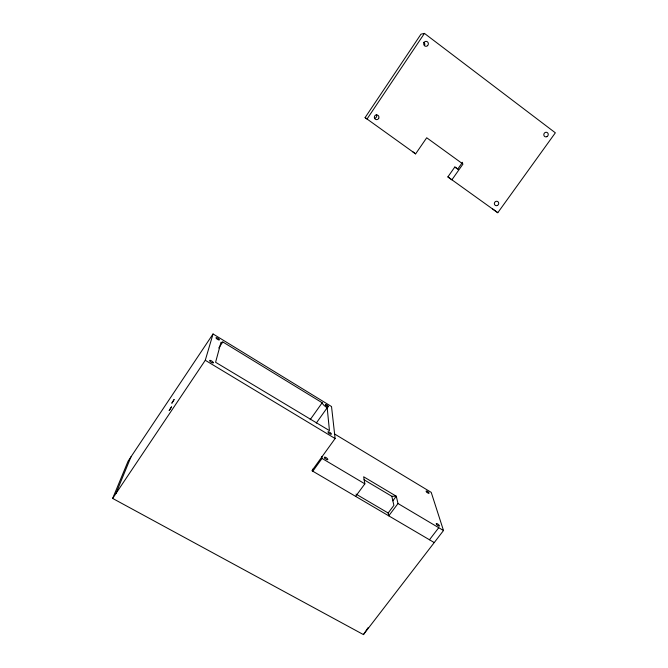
<?xml version="1.0" encoding="UTF-8"?>
<svg xmlns="http://www.w3.org/2000/svg" width="668" height="668" viewBox="0 0 668 668"><rect width="100%" height="100%" fill="white"/><g stroke="black" fill="none" stroke-linecap="round" stroke-linejoin="round"><path stroke-width="1" d="M334.751 434.083L431.219 492.366L443.502 530.534L363.442 634.6L112.65 498.428L205.276 360.277L213.042 333.967L331.528 406.553L335.119 438.55L311.948 470.706L434.242 542.575M115.873 493.61L131.045 456.737M112.65 498.428L128.081 461.187L213.042 333.967M363.442 634.6L368.06 627.686M424.447 33.4L367.016 119.054L365.095 117.61L420.974 34.185L424.447 33.4L555.35 132.815L497.794 212.716L447.886 176.903L454.825 167.017L457.847 168.954L462.532 162.282M218.753 348.003L222.82 341.949L322.185 402.762A5.761 1.612 35.3 0 0 327.186 407.764L329.449 430.61L215.589 362.273L221.008 342.258A6.045 1.703 32.9 0 0 222.82 341.949M365.095 117.61L415.621 153.874L426.71 137.767L462.982 164.044L451.885 179.842L447.886 176.903M310.161 419.696L322.185 402.762M316.298 423.061L327.186 407.764M321.884 456.394L322.034 458.423L312.808 471.216L312.716 469.186M355.618 496.374L364.853 483.849L363.651 476.785L396.266 496.215L398.011 503.53L443.502 530.534M392.851 500.783L396.266 496.215L391.824 496.291L364.027 479.758M398.011 503.53L388.759 515.846L388.158 513.007L393.895 505.359L391.824 496.291M429.474 539.769L438.734 527.703M356.002 494.086L388.15 512.999M322.034 458.423L364.853 483.849M205.276 360.277L335.119 438.55M454.825 167.017L458.165 169.422M492.717 209.009L497.794 212.716M412.498 151.561L415.621 153.874M376.318 114.529A2.321 2.246 -89 0 1 376.51 116.842L376.193 117.351A2.321 2.246 -89 0 1 374.664 118.169M423.762 42.284A2.421 2.271 -85.3 0 1 424.439 45.624M213.317 362.632L213.292 362.816A2.179 0.668 32.8 0 1 210.362 361.655A2.179 0.668 32.8 0 1 210.545 360.444A2.179 0.668 32.8 0 1 213.317 362.632M174.081 399.589L171.91 403.096L174.081 399.589M171.484 406.946L169.221 410.511L171.484 406.946M378.723 118.269L378.397 118.795A2.388 2.305 -88.2 0 1 374.548 118.261A2.388 2.305 -88.2 0 1 376.652 114.871A2.388 2.305 -88.2 0 1 378.723 118.269M427.595 45.649A2.488 2.33 -84.8 0 0 426.752 41.449A2.488 2.33 -84.8 0 0 423.746 44.372A2.488 2.33 -84.8 0 0 427.595 45.649M497.384 205.477A2.263 2.146 -54.6 0 0 497.86 201.636A2.263 2.146 -54.6 0 0 494.37 203.306A2.263 2.146 -54.6 0 0 497.384 205.477M546.85 136.673A2.346 2.179 -63.1 0 0 547.401 132.673A2.346 2.179 -63.1 0 0 543.835 134.385A2.346 2.179 -63.1 0 0 546.85 136.673M436.605 524.489A2.004 0.61 38.6 0 0 439.352 526.117A2.004 0.61 38.6 0 0 437.523 523.862A2.004 0.61 38.6 0 0 436.605 524.489M426.434 491.815A1.854 0.534 37.9 0 0 428.998 493.351A1.854 0.534 37.9 0 0 427.328 491.347A1.854 0.534 37.9 0 0 426.434 491.815M324.681 457.964A2.054 0.668 36 0 0 327.637 459.726A2.054 0.668 36 0 0 326.042 457.572A2.054 0.668 36 0 0 324.681 457.964M216.432 338.534A2.012 0.568 32.9 0 0 219.338 339.954A2.012 0.568 32.9 0 0 217.309 337.933A2.012 0.568 32.9 0 0 216.432 338.534M325.901 405.493A1.92 0.534 35.3 0 0 328.539 406.812A1.92 0.534 35.3 0 0 326.502 404.775A1.92 0.534 35.3 0 0 325.901 405.493M328.531 432.839A2.071 0.626 35.7 0 0 331.37 434.208A2.071 0.626 35.7 0 0 329.165 431.954A2.071 0.626 35.7 0 0 328.531 432.839"/></g></svg>
